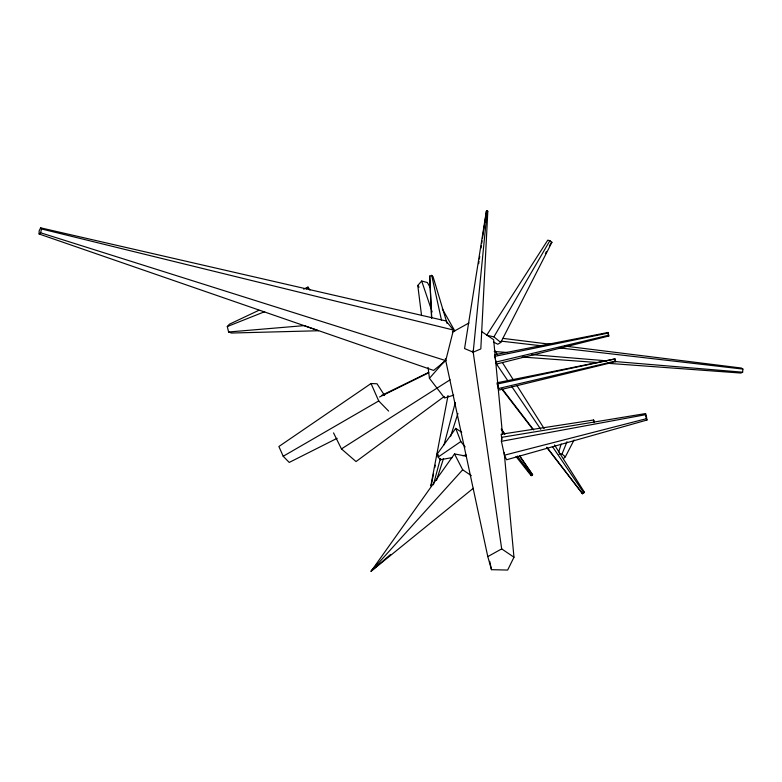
<?xml version="1.0" encoding="UTF-8"?>
<svg xmlns="http://www.w3.org/2000/svg" width="782" height="782" viewBox="0 0 782 782"><rect width="100%" height="100%" fill="white"/><g stroke="black" fill="none" stroke-linecap="round" stroke-linejoin="round"><path stroke-width="1.17" d="M39.1 233.984L39.12 230.944L40.644 227.845L446.033 320.952L453.433 330.033L445.74 360.619L433.59 370.424L39.1 233.984L40.605 232.772L41.563 228.97L40.644 227.845M487.802 211.335L480.813 348.938L473.188 352.183L464.567 348.557L486.345 211.296L487.45 210.827L487.802 211.335L486.345 211.296M494.507 356.416L494.625 354.774L608.025 332.477L608.533 334.276L608.797 336.006L496.648 363.992L494.507 356.416L607.976 333.103L608.025 332.477M497.235 384.03L497.323 382.73L615.014 358.928L615.405 360.307L615.61 361.646L498.936 390.071L497.235 384.03L615.014 358.928M501.409 441.312L501.702 437.324L645.561 413.561L646.489 416.845L646.978 420.032L506.609 459.757L504.449 455.183L501.409 441.312L645.482 414.714L645.561 413.561M486.775 219.341L487.45 210.827M607.262 363.259L740.955 373.053L742.636 372.193L742.9 369.084L741.385 368.039L564.712 346.064M473.188 352.183L487.118 211.629M478.672 263.71L479.034 261.305M479.386 258.901L479.747 256.496M480.998 248.08L481.36 245.675M481.722 243.27L482.074 240.866M482.435 238.461L484.4 225.236M484.762 222.831L486.551 210.808M448.027 395.545L430.804 485.935L431.42 484.332M431.664 483.139L433.58 473.56M434.782 467.577L435.261 465.182M452.113 457.597L440.344 459.748L440.598 458.594M433.414 484.772L440.295 458.917M444.049 444.811L455.31 402.505M519.678 455.838L532.591 474.782L531.887 475.524L531.105 475.603L531.32 474.909L527.654 470.041M558.719 451.908L561.173 444.049M436.483 480.48L443.502 458.526M450.53 436.571L457.92 413.453M559.013 454.137L562.004 454.078L567.009 441.713M504.214 452.71L513.969 557.214L507.665 570.058L491.487 569.677L487.792 556.598L445.339 358.743M500.773 342.448L551.926 242.303L549.893 240.651L547.762 240.162L486.707 335.214L493.921 336.876L500.773 342.448L497.792 344.236L493.452 341.998M563.47 458.584L565.366 456.815L574.066 439.983M545.377 253.622L546.51 251.462M549.345 246.066L550.479 243.916M546.657 447.304L582.541 493.774L584.349 492.152L554.506 444.968M493.921 336.876L549.893 240.651M473.325 488.261L371.147 571.192L454.508 453.922L466.483 456.229M440.344 459.748L438.174 457.03L437.079 454.205L455.73 428.38L461.722 432.231M390.57 554.438L371.147 571.192L377.423 563.734M421.566 315.596L417.784 285.459L421.684 281.021L427.353 282.517L430.344 287.786M453.726 395.154L444.567 397.97L429.445 378.293L444.43 361.284M371.147 571.192L462.67 469.787L454.508 453.922M228.598 331.998L304.071 325.625L318.577 330.747L231.531 333.034L228.598 331.998L227.279 326.553L229.39 324.217L258.871 310.298M306.397 288.861L308 287.082L309.955 290.063M582.189 493.442L584.349 492.152M444.274 396.474L356.025 461.566L341.451 448.897L333.543 432.886M384.597 395.467L377.002 383.767L371.03 383.532L278.891 446.502L283.201 456.268L289.223 462.436L337.15 438.291M438.174 457.03L460.813 441.547L455.73 428.38M341.451 448.897L450.061 379.827M551.046 242.831L551.926 242.303M283.201 456.268L378.723 400.951L388.625 411.097M452.377 332.164L468.956 322.976M487.792 556.598L501.692 548.896L513.969 557.214M379.544 396.982L428.634 372.828M381.704 395.389L428.702 372.388M303.641 289.144L308 287.082M227.279 326.553L264.678 311.695M431.605 318.47L429.699 276.114L431.693 275.362L433.052 276.691L447.089 323.474M504.449 455.183L646.352 418.712L646.978 420.032M495.749 362.115L608.455 335.283L608.797 336.006M498.222 388.576L615.346 361.089L615.61 361.646M462.709 455.671L466.238 455.026M594.125 421.136L593.597 420.012L501.135 434.245L501.956 439.601M522.181 357.022L597.536 362.545M494.204 351.45L507.528 352.565M531.77 354.588L606.9 360.864M615.385 361.567L742.636 372.193M501.194 341.157L543.49 346.045M559.198 347.863L742.9 369.084M503.002 338.391L551.408 344.412M41.563 228.97L453.433 330.033M40.605 232.772L445.74 360.619M437.079 454.205L438.585 455.163M481.8 331.676L493.657 339.711L495.358 357.931M462.67 469.787L471.302 475.632M562.004 454.078L565.366 456.815M532.591 474.782L519.874 456.405M460.813 441.547L465.153 446.962M516.012 456.493L531.105 475.603M501.497 388.664L532.591 429.035M417.784 285.459L419.084 287.15M502.572 389.328L533.676 429.944M546.999 447.353L582.541 493.774M524.732 466.14L526.188 468.086M517.352 456.023L531.887 475.524M501.34 429.406L504.771 434.411M501.321 428.917L504.722 433.902M495.553 362.604L507.87 380.795M511.985 386.865L540.743 429.308M552.385 446.493L583.88 492.983M494.82 350.6L497.42 354.705M502.611 362.907L512.992 379.319M516.882 385.477L544.125 428.556M442.28 308.841L454.821 330.952M371.03 383.532L378.723 400.951M421.684 281.021L432.123 311.92M494.625 354.774L495.289 357.12M497.323 382.73L498.378 386.464M645.482 414.714L646.352 418.712M614.984 359.407L615.346 361.089M607.976 333.103L608.455 335.283M431.693 275.362L441.556 320.483M489.728 561.339L491.487 569.677M593.597 420.012L594.007 422.71M472.983 350.766L501.692 548.896M428.077 367.442L429.445 378.293M495.593 360.365L497.743 383.454M497.978 385.878L502.513 434.489M429.699 276.114L431.253 308.098M431.371 310.513L431.713 317.756"/></g></svg>
